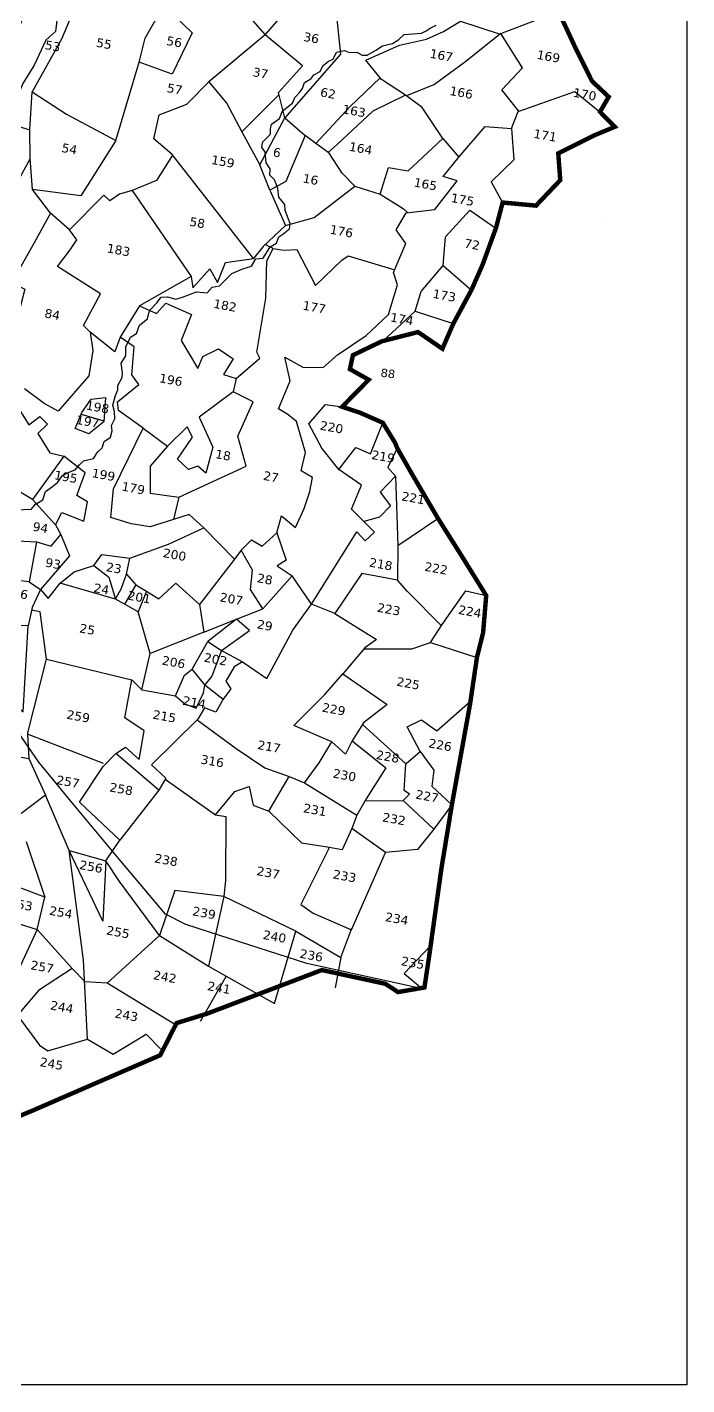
# Model space of a CAD drawing. Header units: inches. Extents: x 384775 to 390893, y 1842320 to 1849942.
# Drawn here: x 389403 to 390891, y 1842323 to 1845385 of the extents above; entities that cross this region are included whole.
import ezdxf

# ---------------------------------------------------------------- set-up
doc = ezdxf.new("R2010")
doc.units = ezdxf.units.IN
doc.header["$MEASUREMENT"] = 0
for name, color, linetype in [('BND', 6, 'Continuous'), ('NALA', 4, 'Continuous'), ('ROAD', 1, 'Continuous'), ('SY.AREA', 7, 'Continuous'), ('TEXT', 7, 'Continuous')]:
    doc.layers.add(name, color=color, linetype=linetype)
doc.styles.get("Standard").update_dxf_attribs({"font": 'verdana.ttf'})

msp = doc.modelspace()

# ---------------------------------------------------------------- linework, layer by layer
at = {"color": 0}
msp.add_lwpolyline([(384780.1, 1849942.3), (390890.6, 1849942.3), (390890.6, 1842322.7), (384780.1, 1842322.7)], close=True, dxfattribs=at)
at = {"layer": 'BND', "lineweight": 30}
msp.add_lwpolyline([(390601.3, 1845420.5, 10, 10, 0), (390639.4, 1845338.4, 10, 10, 0), (390676.7, 1845263.5, 10, 10, 0), (390714.4, 1845228.1, 10, 10, 0), (390694.7, 1845194.3, 10, 10, 0), (390728, 1845160.4, 10, 10, 0), (390681.9, 1845141.3, 10, 10, 0), (390600.6, 1845100.5, 10, 10, 0), (390605.1, 1845040.2, 10, 10, 0), (390550.4, 1844982.7, 10, 10, 0), (390475.2, 1844989.7, 10, 10, 0), (390460, 1844931.9, 10, 10, 0), (390429.8, 1844849.1, 10, 10, 0), (390404.7, 1844792.2, 10, 10, 0), (390363.9, 1844716.5, 10, 10, 0), (390339.3, 1844659.9, 10, 10, 0), (390284.3, 1844697.5, 10, 10, 0), (390202.5, 1844676.6, 10, 10, 0), (390137.5, 1844645.3, 10, 10, 0), (390130.7, 1844613.8, 10, 10, 0), (390173.1, 1844590, 10, 10, 0), (390113.2, 1844528.9, 10, 10, 0), (390154.3, 1844515.2, 10, 10, 0), (390204.9, 1844492.9, 10, 10, 0), (390232.5, 1844447.9, 10, 10, 0), (390237.5, 1844435.5, 10, 10, 0), (390270.7, 1844377.2, 10, 10, 0), (390329.3, 1844277.2, 10, 10, 0), (390380.3, 1844196.4, 10, 10, 0), (390438.1, 1844103.2, 10, 10, 0), (390431.2, 1844020, 10, 10, 0), (390417.2, 1843963.4, 10, 10, 0), (390401.7, 1843858.3, 10, 10, 0), (390360.7, 1843631.1, 10, 10, 0), (390337.1, 1843487.5, 10, 10, 0), (390310.1, 1843294.1, 10, 10, 0), (390298.8, 1843219, 10, 10, 0), (390239.1, 1843208.7, 10, 10, 0), (390210.7, 1843227.3, 10, 10, 0), (390067.4, 1843258.4, 10, 10, 0), (389808.1, 1843159.8, 10, 10, 0), (389739.8, 1843138.7, 10, 10, 0), (389702.9, 1843066.2, 10, 10, 0), (389547.1, 1842998.7, 10, 10, 0), (389418.1, 1842942.6, 10, 10, 0), (389278.7, 1842884.7, 10, 10, 0)], format="xyseb", dxfattribs=at)
at = {"layer": 'NALA'}
msp.add_lwpolyline([(389385.5, 1844296.3), (389403.8, 1844297.8), (389411.9, 1844297.4), (389421.8, 1844309.3), (389438.4, 1844319.4), (389444.5, 1844337.9), (389460.2, 1844349.2), (389471.2, 1844358.2), (389482.2, 1844373.6), (389499, 1844382), (389511.4, 1844386.8), (389520.6, 1844398.3), (389529.9, 1844406.8), (389552.3, 1844412.6), (389562, 1844427.2), (389571.9, 1844436.3), (389576.2, 1844450.8), (389590.5, 1844460.2), (389594.2, 1844474.8), (389592.7, 1844487.1), (389600.9, 1844502), (389600.1, 1844518.5), (389596, 1844532.4), (389602.2, 1844554.2), (389607.3, 1844566.9), (389607.4, 1844576.7), (389616.8, 1844595.2), (389617.7, 1844605.8), (389615.1, 1844627.6), (389625.2, 1844643.8), (389625.1, 1844664.5), (389636.2, 1844686), (389649.6, 1844693.9), (389655.9, 1844713), (389674.4, 1844727.6), (389678.8, 1844745.9), (389695.6, 1844763.1), (389705.2, 1844775.9), (389719.6, 1844777.1), (389738.4, 1844772), (389753.3, 1844775.9), (389784.5, 1844788.2), (389808.7, 1844786), (389820.4, 1844799.1), (389836.7, 1844801.6), (389864.3, 1844829.9), (389889.6, 1844840), (389908.7, 1844845.8), (389918.9, 1844862.5), (389935.1, 1844864.4), (389950.7, 1844890), (389964.8, 1844898.3), (389970.6, 1844912), (389979.3, 1844918.1), (389994.4, 1844930.5), (389996, 1844942.2), (389984.9, 1844971.6), (389984.2, 1844985.4), (389970.7, 1845001.5), (389968.3, 1845021), (389964.2, 1845031.6), (389960.5, 1845041), (389950.4, 1845051.6), (389950.8, 1845065.8), (389941.7, 1845078.9), (389939.8, 1845104.4), (389932.2, 1845113.9), (389932.8, 1845119.8), (389934, 1845126.7), (389951.4, 1845143.8), (389951.3, 1845156.2), (389953.7, 1845166.1), (389971.9, 1845179.2), (389978.9, 1845196.4), (390001.3, 1845214.2), (390006.3, 1845226.4), (390017.8, 1845238.5), (390023.6, 1845246.7), (390028.3, 1845260.1), (390042.5, 1845268.9), (390049, 1845277.6), (390064, 1845285.2), (390069.6, 1845297.9), (390082.5, 1845308.6), (390092.7, 1845313.3), (390100.2, 1845328.6), (390118.4, 1845332.9), (390130.1, 1845328), (390146.7, 1845328.8), (390158, 1845321.8), (390169.6, 1845322.4), (390189, 1845333.1), (390204.5, 1845343.3), (390226.8, 1845348.6), (390241, 1845357.4), (390252.9, 1845368.4), (390292.3, 1845371.5), (390302.6, 1845377.3), (390311.8, 1845382.7), (390325.1, 1845389.6)], dxfattribs=at)
at = {"layer": 'ROAD'}
msp.add_lwpolyline([(390294.4, 1843216.3), (390033.8, 1843272.8), (389837, 1843336.5), (389760.4, 1843361.1), (389714.5, 1843384.1), (389610.1, 1843508.7), (389505.2, 1843635), (389429.5, 1843727.5), (389382.6, 1843794.6), (389344.7, 1843885.4), (389297.9, 1844008), (389281.4, 1844037.1)], dxfattribs=at)
at = {"layer": 'SY.AREA'}
for points in [[(389897.1, 1845686.6), (389873.4, 1845657.1), (389710.8, 1845433.8), (389889, 1845425.4), (389939.4, 1845368.3), (390040.9, 1845484.6)], [(389710.8, 1845433.8), (389558.7, 1845545), (389480.1, 1845358.5), (389413.9, 1845239.3), (389491.7, 1845189.3), (389602.6, 1845129.5), (389655.2, 1845306.3), (389669, 1845360.7), (389710.8, 1845433.8), (389774.6, 1845372.3), (389729.5, 1845279.1), (389655.2, 1845306.3)], [(390092.3, 1845490.6), (390109.3, 1845324.7), (389984.3, 1845180.4), (389969.8, 1845238.1), (390024.1, 1845297.7), (389939.4, 1845368.3), (389812.7, 1845262), (389853.1, 1845213.1), (389886.8, 1845149), (389970.9, 1845233.5)], [(389409.5, 1845088.8), (389376.2, 1845028.2), (389356.7, 1845000.9), (389231.4, 1845087.5), (389218.7, 1845224.1), (389289.8, 1845174.4), (389316.9, 1845248.6), (389343.1, 1845286.3), (389358.3, 1845316.4), (389396.5, 1845415.3), (389413.7, 1845435.3), (389472.8, 1845425.5), (389466.5, 1845375.5), (389444.7, 1845356.3), (389418.8, 1845299.2), (389393, 1845258.5), (389357.3, 1845169.4), (389408.8, 1845153.6)], [(390511.9, 1845195.5), (390473.6, 1845244.2), (390519.6, 1845293.6), (390471.4, 1845370.9), (390601.3, 1845420.5)], [(390471.4, 1845370.9), (390389.3, 1845305.8), (390321.7, 1845255.9), (390258.4, 1845230.5), (390201.9, 1845267), (390166.9, 1845311.1), (390242.3, 1845344.3), (390303.4, 1845358.5), (390341.9, 1845375.3), (390380.2, 1845399.1), (390469.8, 1845369.7)], [(389985.6, 1844938), (389935.3, 1844890.3), (389913, 1844863.4), (389729.6, 1845097.8), (389688.8, 1845133.3), (389700.5, 1845187.2), (389763, 1845211.5), (389812.7, 1845262)], [(390054.1, 1845122.5), (390131.3, 1845206.4), (390198.9, 1845270.8)], [(389730.5, 1845096.7), (389694.3, 1845039.6), (389639.9, 1845016.7), (389611.3, 1845008.4), (389589.2, 1844993.2), (389576.1, 1845006.2), (389498, 1844927.8), (389455.6, 1844965.5), (389415.1, 1845019.2), (389409.5, 1845088.8), (389408.8, 1845153.6), (389413.9, 1845239.3)], [(390340.6, 1845134.5), (390293.5, 1845204.4), (390255.9, 1845232.1), (390182.3, 1845195.6), (390102.7, 1845121.2), (390081.5, 1845102.5)], [(390495.3, 1845156.7), (390510, 1845194.8), (390637.7, 1845240), (390694.7, 1845194.3)], [(389886.8, 1845149), (389927.4, 1845074.7), (389984.3, 1845180.4), (390029.5, 1845141.1), (389986.3, 1845036.9), (389949.8, 1845017.5), (389927.4, 1845074.7)], [(389949.8, 1845017.5), (389985.6, 1844938), (390049.8, 1844956.2), (390141.9, 1845026.3), (390113.4, 1845055.7), (390083.9, 1845100.7), (390054.1, 1845122.5), (390029.5, 1845141.1)], [(389965.9, 1844244.9), (389976.4, 1844282.8), (390007.8, 1844256.3), (390027.3, 1844299.7), (390040.5, 1844338.1), (390046.2, 1844369.4), (390020.5, 1844384.8), (390030.3, 1844425.8), (390009.9, 1844495.7), (389990.5, 1844511.6), (389969.7, 1844524.6), (389995.9, 1844587.6), (389983.9, 1844640.9), (390024.4, 1844618), (390070.5, 1844617.3), (390102.8, 1844646.1), (390167, 1844689.8), (390218.1, 1844736.9), (390238.1, 1844804.1), (390229.3, 1844831.9), (390256.7, 1844897.2), (390235.4, 1844928.1), (390257.8, 1844966.3), (390322.3, 1844973.8), (390372.8, 1845038.7), (390341.4, 1845048.3), (390376.4, 1845092), (390436.1, 1845161.4), (390495.3, 1845156.7), (390500.1, 1845085.8), (390449.5, 1845036.5), (390475.2, 1844989.7)], [(389602.6, 1845129.5), (389523.7, 1845005.1), (389415.1, 1845019.2)], [(390198.7, 1845008.7), (390218.1, 1845068.7), (390262, 1845061.5), (390340.6, 1845134.5), (390376.4, 1845092)], [(389639.9, 1845016.7), (389772.4, 1844823), (389656.2, 1844757), (389612.7, 1844686)], [(390141.9, 1845026.3), (390198.7, 1845008.7), (390251, 1844976.1), (390261, 1844966.7)], [(389455.6, 1844965.5), (389418.4, 1844898.9), (389368.3, 1844809.6), (389397.3, 1844794), (389378.1, 1844719.2), (389369.1, 1844638.7)], [(390341.2, 1844848), (390346, 1844912.2), (390401, 1844972.8), (390460, 1844931.9)], [(389544.9, 1844696.9), (389529.8, 1844712.1), (389568.2, 1844783.8), (389471.6, 1844845.5), (389500.1, 1844883.1), (389514.5, 1844905.7), (389498, 1844927.8)], [(390698.8, 1844942.3), (390698.8, 1844942.3)], [(389874, 1844593), (389927.4, 1844638.5), (389920.5, 1844652), (389940.9, 1844773.8), (389943.5, 1844858), (389958, 1844886.3), (389939.9, 1844894.7)], [(389772.4, 1844823), (389776.5, 1844796.9), (389814.5, 1844840.5), (389832.2, 1844809.2), (389849.9, 1844854.7), (389913, 1844863.4)], [(389958, 1844886.3), (389981.6, 1844882), (390011.1, 1844884.1), (390053.4, 1844802.3), (390112.7, 1844859.9), (390126.6, 1844869.5), (390231.7, 1844837.7)], [(390277.8, 1844744.6), (390291.3, 1844788.9), (390341.2, 1844848), (390404.7, 1844792.2)], [(389656.2, 1844757), (389694.4, 1844739.2), (389715.6, 1844762.5), (389773.7, 1844736.9), (389749.9, 1844678.5), (389788.1, 1844615.3), (389798.7, 1844642.4), (389834.6, 1844659.3), (389867.1, 1844637.4), (389845.7, 1844601.9), (389874, 1844593), (389867.7, 1844562.3)], [(390205.6, 1844677.4), (390277.8, 1844744.6), (390363.9, 1844716.5)], [(389664.1, 1844480.5), (389609.1, 1844520.5), (389606.8, 1844540.2), (389654.7, 1844578.9), (389638.7, 1844601.1), (389644.3, 1844663.9), (389612.7, 1844686), (389600.6, 1844652.6), (389544.9, 1844696.9), (389550.7, 1844655.8), (389541.8, 1844598.8), (389473.1, 1844519.4), (389441.3, 1844536.4), (389396.5, 1844569.2)], [(389336.8, 1844595.6), (389393.4, 1844510.2), (389406.8, 1844488.5), (389431.4, 1844507.1), (389448.4, 1844489.5), (389427.2, 1844468.4), (389454, 1844425), (389485.4, 1844417.3), (389414.5, 1844319.6), (389385, 1844337.5)], [(389744.8, 1844324.8), (389897.1, 1844394.9), (389877.6, 1844462.5), (389912.6, 1844540), (389867.7, 1844562.3), (389790.6, 1844505.9), (389821.2, 1844438), (389806, 1844379.2), (389788.1, 1844395.1), (389766.6, 1844387.2), (389742, 1844410.9), (389775.6, 1844460.4), (389763.4, 1844483.4), (389719.1, 1844440)], [(390043.8, 1844083.5), (390146.1, 1844246.9), (390164.8, 1844226.6), (390186, 1844245.8), (390134, 1844298), (390157, 1844352.3), (390105.6, 1844387.1), (390067.5, 1844435.7), (390038.1, 1844490.3), (390075.3, 1844533.9), (390113.2, 1844528.9)], [(389524.6, 1844512.4), (389575.6, 1844497)], [(389424.1, 1844224.1), (389457.2, 1844214.5), (389479.1, 1844240.9), (389498.5, 1844192.9), (389432.6, 1844116.5), (389450.5, 1844096.4), (389477.5, 1844130.7), (389509, 1844156.8), (389553.2, 1844171), (389571.1, 1844195.9), (389634.1, 1844187.4), (389721.8, 1844219), (389801.2, 1844255.7), (389768.2, 1844286.2), (389732.7, 1844274.9), (389679.9, 1844257.8), (389637.4, 1844264.9), (389591.7, 1844279.1), (389597.6, 1844344), (389664.1, 1844480.5), (389719.1, 1844440), (389680.4, 1844395.2), (389680.5, 1844334.4), (389744.8, 1844324.8), (389732.7, 1844274.9)], [(390105.6, 1844387.1), (390144, 1844437.4), (390176.8, 1844423), (390204.9, 1844492.9)], [(390237.5, 1844435.5), (390216.6, 1844391.8), (390233.8, 1844372.5), (390198.8, 1844336.6), (390222.3, 1844305.3), (390197.8, 1844280.1), (390161.8, 1844270.1)], [(389466.8, 1844262.5), (389480.7, 1844290.7), (389531, 1844270.9), (389539, 1844314.7), (389514.6, 1844328.8), (389533.6, 1844380.2), (389485.4, 1844417.3)], [(390233.8, 1844372.5), (390238.6, 1844216.4), (390329.3, 1844277.2)], [(389414.5, 1844319.6), (389466.8, 1844262.5), (389479.1, 1844240.9)], [(389870.3, 1844185.4), (389801.2, 1844255.7)], [(389355.4, 1844035.3), (389361.7, 1844069.4), (389318.7, 1844102.5), (389331.8, 1844177.9), (389338.1, 1844228.7), (389424.1, 1844224.1), (389407.7, 1844134.4), (389388.7, 1844136.4), (389369.3, 1844143.6), (389377.2, 1844174.8), (389331.8, 1844177.9)], [(389885.2, 1844205.8), (389909.1, 1844228.8), (389932.9, 1844214.2), (389965.9, 1844244.9), (389987.1, 1844182.9), (389966.9, 1844170.3)], [(389553.2, 1844171), (389587.1, 1844144.5), (389602, 1844094.8), (389615.9, 1844119.6), (389626.8, 1844151), (389634.1, 1844187.4)], [(389801.6, 1844020.7), (389874.6, 1844050.1), (389934.4, 1844073.4), (389906.5, 1844117), (389911, 1844160.6), (389885.2, 1844205.8), (389870.3, 1844185.4), (389791.6, 1844083.2)], [(390238.6, 1844216.4), (390238.1, 1844138), (390201.6, 1844144.6), (390157.6, 1844152.7), (390096.4, 1844062.3), (390043.8, 1844083.5)], [(389912.1, 1844160.7), (389911, 1844160.6)], [(389966.9, 1844170.3), (390000.8, 1844147.3), (389934.4, 1844073.4)], [(389407.7, 1844134.4), (389432.6, 1844116.5), (389414.1, 1844076.1), (389405.1, 1844035.1)], [(389661.3, 1843890.3), (389680.6, 1843972.7), (389653.3, 1844066.6), (389622.1, 1844083.4), (389602, 1844094.8), (389477.5, 1844130.7)], [(389626.8, 1844151), (389648.2, 1844127.4), (389622.1, 1844083.4)], [(389648.2, 1844127.4), (389672, 1844112.8), (389653.3, 1844066.6)], [(389672, 1844112.8), (389699.7, 1844095.7), (389737.8, 1844130.7), (389791.6, 1844083.2), (389801.6, 1844020.7), (389680.6, 1843972.7)], [(389888.3, 1843953.4), (389943, 1843915.7), (390002.3, 1844024.9), (390043.8, 1844083.5), (390000.8, 1844147.3)], [(390337, 1844035.1), (390259.9, 1844113.3), (390238.1, 1844138)], [(390312.5, 1843997.2), (390338.6, 1844037.5), (390392.2, 1844114), (390438.1, 1844103.2)], [(389446.2, 1843959.5), (389432.4, 1844066.4), (389412.8, 1844070)], [(389312, 1844002.9), (389341, 1843956.4), (389360.8, 1843869.7), (389394.1, 1843840.6), (389405.1, 1844035.1), (389355.4, 1844035.3), (389342.7, 1843948.8)], [(389841.3, 1843978.9), (389904.3, 1844024.4), (389874.6, 1844050.1), (389810.3, 1843999.2)], [(390096.4, 1844062.3), (390190.8, 1844003.9), (390164.1, 1843985.4), (390114.8, 1843926.8)], [(389737.6, 1843877.2), (389757.9, 1843923.3), (389775.1, 1843937.1), (389810.3, 1843999.2), (389841.3, 1843978.9), (389819.2, 1843921.3), (389803.8, 1843901.9), (389775.1, 1843937.1)], [(389841.3, 1843978.9), (389888.3, 1843953.4), (389870, 1843942.1), (389851.1, 1843910.1), (389861.8, 1843892.8), (389844.9, 1843869.5)], [(390162.4, 1843983.3), (390270.3, 1843983.1), (390312.5, 1843997.2), (390417.2, 1843963.4)], [(389403.5, 1843790.6), (389446.2, 1843959.5), (389638.9, 1843913.2)], [(389846.2, 1843424.4), (389735.6, 1843437.7), (389701.6, 1843336.2), (389610.9, 1843458), (389580.6, 1843504.8), (389573.6, 1843368.3), (389497.9, 1843528.4), (389580.6, 1843504.8), (389612.2, 1843551.2), (389520.8, 1843636.8), (389574.1, 1843717.7), (389602.5, 1843746.7), (389624.9, 1843761.4), (389655.7, 1843733.5), (389666.7, 1843798.2), (389623.2, 1843827.1), (389638.9, 1843913.2), (389661.3, 1843890.3), (389737.6, 1843877.2), (389758.2, 1843858.9), (389783.8, 1843849.1), (389800.4, 1843883.6), (389803.8, 1843901.9), (389844.9, 1843869.5), (389828.4, 1843840), (389802.8, 1843849.9), (389787.9, 1843824.4), (389683.4, 1843721.2), (389715.6, 1843691.3), (389699.6, 1843664.3), (389602.5, 1843746.7)], [(390028.2, 1843680.7), (390061.7, 1843725.5), (390089.9, 1843773.5), (390004.6, 1843810.2), (390073.9, 1843880.1), (390114.8, 1843926.8), (390215.1, 1843857), (390161.3, 1843816.3), (390136, 1843775.4), (390120.4, 1843745.3), (390089.9, 1843773.5)], [(390256.6, 1843723.8), (390289.5, 1843751.5), (390259.9, 1843806.7), (390292.4, 1843822.7), (390326.7, 1843797.9), (390402.7, 1843865)], [(389786.6, 1843823.1), (389874.4, 1843758.1), (389938.9, 1843714.2), (389993.7, 1843694.6)], [(389575.3, 1843724.2), (389403.5, 1843790.6), (389406.4, 1843735.7)], [(390164.3, 1843639.8), (390250.7, 1843640.6), (390265.1, 1843654.8), (390253.2, 1843663.7), (390256.6, 1843723.8), (390159, 1843812.6)], [(390136, 1843775.4), (390211.8, 1843714.3), (390167.1, 1843644.9), (390146.6, 1843607.6)], [(389313.9, 1843751.7), (389406.4, 1843735.7), (389444.2, 1843653), (389385.7, 1843608.3), (389330.2, 1843631.3), (389276.4, 1843644.5)], [(390289.5, 1843751.5), (390319.9, 1843709.3), (390315.8, 1843673), (390360.7, 1843631.1), (390320, 1843576.1), (390250.7, 1843640.6)], [(389714.1, 1843688.8), (389827.7, 1843608.6), (389850.6, 1843604.4), (389850.4, 1843460.2), (389846.2, 1843424.4)], [(389827.7, 1843608.6), (389871.1, 1843661.3), (389903.5, 1843672.3), (389912.7, 1843630.1), (389948.2, 1843616.9), (390021.2, 1843545.4), (390084.4, 1843535.5), (390020.3, 1843406.4), (390048, 1843387), (390134, 1843349.4), (390211.3, 1843523.3), (390135.2, 1843577.7), (390112.9, 1843529.5), (390084, 1843534.7)], [(389948.2, 1843616.9), (389993.7, 1843694.6), (390028.2, 1843680.7), (390146.6, 1843607.6), (390135.2, 1843577.7)], [(389539.2, 1843102.8), (389529.8, 1843280.3), (389497.9, 1843528.4), (389444.2, 1843653)], [(389699.6, 1843664.3), (389612.2, 1843551.2)], [(390320, 1843576.1), (390283, 1843530.6), (390211.3, 1843523.3)], [(389400.3, 1843548.2), (389443, 1843422.9), (389320.1, 1843468.4), (389341.5, 1843375.9), (389425.3, 1843349.5), (389443, 1843422.9)], [(390009, 1843345.9), (389846.2, 1843424.4), (389811.5, 1843267.4)], [(389504.7, 1843262.1), (389425.3, 1843349.5), (389359.9, 1843208.3)], [(389583.2, 1843228.7), (389701.6, 1843336.2), (389811.5, 1843267.4), (389851.8, 1843244.6), (389792.9, 1843142)], [(389851.8, 1843244.6), (389960.3, 1843182.6), (390009, 1843345.9), (390110.2, 1843286.3), (390097.8, 1843218.5)], [(390110.2, 1843286.3), (390135.4, 1843352.5)], [(390312.7, 1843313.3), (390253.2, 1843250.6), (390294.4, 1843216.3)], [(389737.1, 1843134.5), (389583.2, 1843228.7), (389533.7, 1843231.8), (389504.7, 1843262.1), (389428.3, 1843212.1), (389382.3, 1843157.9)], [(389381, 1843155.9), (389430.7, 1843088.8), (389449.6, 1843075.8), (389539.2, 1843102.8), (389596.9, 1843068.7), (389671.1, 1843114.1), (389703.7, 1843080.4)]]:
    msp.add_lwpolyline(points, dxfattribs=at)
msp.add_lwpolyline([(389510.9, 1844480.1), (389525.9, 1844515.7), (389547.3, 1844546.4), (389579.8, 1844550.2), (389575.4, 1844494.9), (389541.7, 1844467.6)], close=True, dxfattribs=at)

# ---------------------------------------------------------------- texts
at = {"layer": 'TEXT'}
for s, height, rotation, p in [('53', 20.12, 349.642, (389441.5, 1845336.1)), ('55', 20.12, 349.642, (389557.1, 1845341.4)), ('56', 20.12, 349.642, (389715.5, 1845345.6)), ('36', 20.12, 349.642, (390024.5, 1845354.5)), ('167', 20.12, 349.642, (390309.5, 1845316.6)), ('169', 20.12, 349.642, (390550.8, 1845314.2)), ('37', 20.12, 349.642, (389910.2, 1845275)), ('57', 20.12, 349.642, (389716.7, 1845239.1)), ('62', 20.12, 349.642, (390062.5, 1845229.5)), ('166', 20.12, 349.642, (390354.3, 1845232.6)), ('170', 20.12, 349.642, (390632.8, 1845228.6)), ('163', 20.12, 349.642, (390112.5, 1845191.2)), ('171', 20.12, 349.642, (390543.4, 1845136)), ('54', 20.12, 349.642, (389479.1, 1845104.1)), ('6', 20.1, 349.642, (389955.8, 1845094.2)), ('164', 20.12, 349.642, (390127.4, 1845106.8)), ('159', 20.12, 349.642, (389816.7, 1845077.1)), ('16', 20.12, 349.642, (390023, 1845035.2)), ('165', 20.12, 349.642, (390273.5, 1845026.2)), ('175', 20.12, 349.642, (390357.2, 1844991.1)), ('58', 20.12, 349.642, (389767.5, 1844937.6)), ('176', 20.12, 349.642, (390084.1, 1844919.8)), ('183', 20.12, 349.642, (389581.3, 1844877.5)), ('72', 20.12, 349.642, (390387.3, 1844888.6)), ('182', 20.12, 349.642, (389821.4, 1844752.4)), ('173', 20.12, 349.642, (390316, 1844775)), ('84', 20.12, 349.642, (389440.6, 1844730.8)), ('177', 20.12, 349.642, (390022.8, 1844748.4)), ('174', 20.12, 349.642, (390220.4, 1844721.7)), ('196', 20.12, 349.642, (389699.4, 1844584.6)), ('88', 18.75, 352.258, (390199, 1844597.2)), ('198', 20.12, 349.642, (389534, 1844523.1)), ('197', 20.12, 349.642, (389511.7, 1844490.7)), ('220', 20.12, 349.642, (390061.8, 1844477.7)), ('18', 20.12, 349.642, (389825.7, 1844413.4)), ('219', 20.12, 349.642, (390178.1, 1844411.5)), ('195', 20.12, 349.642, (389462.6, 1844365.9)), ('199', 20.12, 349.642, (389547.4, 1844370.6)), ('27', 20.12, 349.642, (389933.9, 1844364.4)), ('179', 20.12, 349.642, (389614.6, 1844340.3)), ('221', 20.12, 349.642, (390245.9, 1844318.1)), ('94', 20.12, 349.642, (389413.8, 1844249.8)), ('93', 20.12, 349.642, (389442.4, 1844168.7)), ('200', 20.12, 349.642, (389707.7, 1844190.2)), ('218', 20.12, 349.642, (390172.8, 1844168.8)), ('23', 20.12, 349.642, (389579.4, 1844158.6)), ('222', 20.12, 349.642, (390297.6, 1844159.3)), ('24', 20.12, 349.642, (389551.4, 1844111.3)), ('28', 20.12, 349.642, (389919.9, 1844133.5)), ('96', 20.12, 349.642, (389368.4, 1844100.6)), ('201', 20.12, 349.642, (389627.9, 1844094.3)), ('207', 20.12, 349.642, (389836, 1844090.4)), ('223', 20.12, 349.642, (390190.7, 1844067)), ('224', 20.12, 349.642, (390373.7, 1844062)), ('25', 20.12, 349.642, (389519.4, 1844020.3)), ('29', 20.12, 349.642, (389919.9, 1844029.4)), ('202', 20.12, 349.642, (389800.2, 1843954.3)), ('206', 20.12, 349.642, (389705.6, 1843947.7)), ('225', 20.12, 349.642, (390234.6, 1843900)), ('214', 20.12, 349.642, (389752, 1843857.1)), ('229', 20.12, 349.642, (390066.7, 1843841.6)), ('259', 20.12, 349.642, (389490.4, 1843825.6)), ('215', 20.12, 349.642, (389684.7, 1843825.7)), ('217', 20.12, 349.642, (389920.9, 1843757.3)), ('226', 20.12, 349.642, (390306.7, 1843761)), ('316', 20.12, 349.642, (389792.8, 1843724.5)), ('228', 20.12, 349.642, (390188.4, 1843734.8)), ('230', 20.12, 349.642, (390090.9, 1843692.9)), ('257', 20.12, 349.642, (389467.3, 1843678.2)), ('258', 20.12, 349.642, (389587.4, 1843661.6)), ('227', 20.12, 349.642, (390277.4, 1843645.4)), ('231', 20.12, 349.642, (390024.2, 1843614.6)), ('232', 20.12, 349.642, (390202.6, 1843594)), ('238', 20.12, 349.642, (389688.5, 1843501.5)), ('256', 20.12, 349.642, (389519.3, 1843486.6)), ('237', 20.12, 349.642, (389919, 1843472.8)), ('233', 20.12, 349.642, (390091.1, 1843465.3)), ('253', 20.12, 349.642, (389361.3, 1843401)), ('254', 20.12, 349.642, (389451.3, 1843383.4)), ('239', 20.12, 349.642, (389774.2, 1843382.2)), ('234', 20.12, 349.642, (390208.9, 1843369.1)), ('255', 20.12, 349.642, (389580.1, 1843338.9)), ('240', 20.12, 349.642, (389933.2, 1843328.8)), ('236', 20.12, 349.642, (390016.1, 1843286.4)), ('257', 20.12, 349.642, (389409.2, 1843260.4)), ('235', 20.12, 349.642, (390244.8, 1843269.6)), ('242', 20.12, 349.642, (389685.8, 1843238)), ('241', 20.12, 349.642, (389807.9, 1843213.4)), ('244', 20.12, 349.642, (389453.5, 1843169.8)), ('243', 20.12, 349.642, (389599.1, 1843151.5)), ('245', 20.12, 349.642, (389430.1, 1843042))]:
    msp.add_text(s, height=height, rotation=rotation, dxfattribs=at).set_placement(p)

doc.saveas('drawing.dxf')
